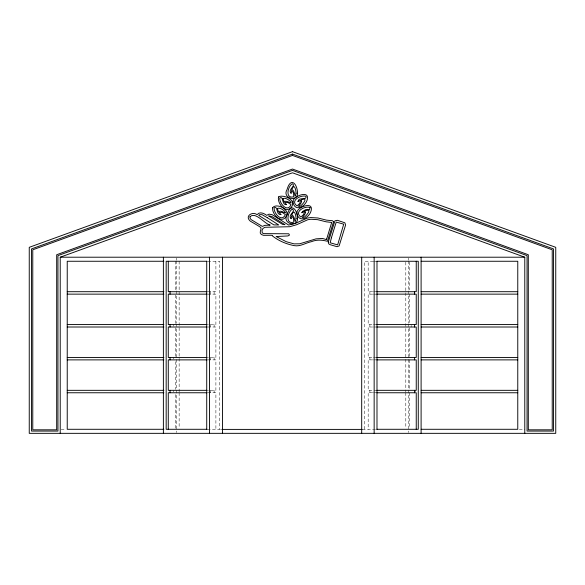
<?xml version="1.0" encoding="UTF-8"?>
<svg xmlns="http://www.w3.org/2000/svg" width="585" height="585" viewBox="0 0 585 585"><rect width="100%" height="100%" fill="white"/><g stroke="black" fill="none" stroke-linecap="round" stroke-linejoin="round"><path stroke-width="0.44" stroke-dasharray="2.92 2.19" d="M207.785 261.261L219.697 261.261L219.697 429.288M373.267 261.261L364.521 261.261L364.521 429.288M373.501 261.261L376.257 261.261M207.785 291.703L215.894 291.703L215.894 261.261M372.667 291.703L368.177 291.703L368.177 261.261M373.479 291.703L376.257 291.703M207.785 294.138L215.894 294.138L215.894 324.573L207.785 324.573M372.667 294.138L368.177 294.138L368.177 324.573L372.667 324.573M373.479 294.138L376.257 294.138M373.479 324.573L376.257 324.573M207.785 327.008L215.894 327.008L215.894 357.45L207.785 357.45M372.667 327.008L368.177 327.008L368.177 357.45L372.667 357.45M373.479 327.008L376.257 327.008M373.479 357.45L376.257 357.45M207.785 359.885L215.894 359.885L215.894 390.327L207.785 390.327M372.667 359.885L368.177 359.885L368.177 390.327L376.17 390.327M373.479 359.885L376.257 359.885M207.785 392.762L215.894 392.762L215.894 429.288M372.667 392.762L368.177 392.762L368.177 429.288M373.479 392.762L376.257 392.762M61.125 429.397L65.695 429.397M207.331 429.397L220.991 429.397M362.32 429.397L376.009 429.397M519.304 429.397L524.782 429.397M415.657 390.327L415.657 391.95M411.175 325.384L411.175 327.008M409.463 262.153L409.463 289.911M409.463 294.138L409.463 322.781M409.463 327.907L409.463 356.558M409.463 359.885L409.463 389.427M409.463 392.762L409.463 428.374M408.644 258.117L408.644 259.945M408.644 260.851L408.644 290.065M408.644 290.913L408.644 322.913M408.644 323.717L408.644 432.549M405.807 262.175L405.807 391.848M405.807 392.762L405.807 428.374M369.888 291.703L369.888 294.138M369.888 324.573L369.888 327.008M369.888 357.45L369.888 359.885M369.888 390.327L369.888 392.762M214.117 291.703L214.117 294.138M214.117 324.573L214.117 327.008M214.117 357.45L214.117 359.885M214.117 390.327L214.117 392.762M210.615 291.703L210.615 294.138M210.615 324.573L210.615 327.008M210.615 357.45L210.615 359.885M210.615 390.327L210.615 392.762M179.142 261.261L179.142 391.848M179.142 392.762L179.142 428.374M176.356 258.117L176.356 259.945M176.356 260.851L176.356 290.065M176.356 290.913L176.356 322.913M176.356 323.717L176.356 432.549M175.339 261.261L175.339 289.911M175.339 295.03L175.339 324.573M175.339 327.907L175.339 356.558M175.339 361.676L175.339 389.427M175.339 394.59L175.339 428.374M173.562 324.573L173.562 326.196M173.562 357.45L173.562 359.073M173.562 390.327L173.562 391.95"/><path stroke-width="0.88" d="M331.395 237.788L336.221 222.081L343.709 224.172L337.647 244.896L330.174 242.782L331.395 237.802M286.562 204.655C281.48 205.43 283.769 195.332 279.747 197.964C279.294 203.573 287.615 212.881 291.03 204.655L287.805 202.447L284.719 202.534L286.591 204.604M278.548 196.933C276.88 203.573 286.474 214.863 291.886 206.483C295.922 199.083 283.016 194.469 278.672 196.765M280.954 214.512L279.082 212.443L282.167 212.355L285.392 214.556C281.955 222.827 273.568 213.401 274.131 207.77C278.263 205.576 275.754 215.2 280.924 214.563M60.218 433.339L60.218 257.21L292.5 172.794L524.782 257.21L524.782 433.339M268.764 215.989L271.594 216.34L284.975 224.677L282.482 224.347L268.837 216.04M291.096 193.255L291.601 190.505L293.546 192.904L293.765 196.801C285.114 199.105 287.484 186.71 292.295 183.727C296.544 185.672 287.389 189.547 291.037 193.255M291.096 218.666L291.601 215.916L293.546 218.315L293.765 222.212C285.114 224.516 287.484 212.121 292.295 209.137C296.544 211.083 287.389 214.958 291.037 218.666M60.218 257.21L524.782 257.21M163.873 261.261L67.231 261.261L67.231 429.288L163.873 429.288M207.031 261.261L166.169 261.261L166.169 429.288L207.031 429.288M376.755 261.261L418.268 261.261L418.268 429.288L376.755 429.288M421.127 261.261L517.769 261.261L517.769 429.288L421.127 429.288M67.231 291.703L163.873 291.703M207.031 291.703L168.275 291.703L168.275 261.261M376.755 291.703L416.242 291.703L416.242 261.261M421.127 291.703L517.769 291.703M67.231 294.138L163.873 294.138M207.031 294.138L168.275 294.138L168.275 324.573L207.031 324.573M376.755 294.138L416.242 294.138L416.242 324.573L376.755 324.573M421.127 294.138L517.769 294.138M67.231 324.573L163.873 324.573M421.127 324.573L517.769 324.573M67.231 327.008L163.873 327.008M207.031 327.008L168.275 327.008L168.275 357.45L207.031 357.45M376.755 327.008L416.242 327.008L416.242 357.45L376.755 357.45M421.127 327.008L517.769 327.008M67.231 357.45L163.873 357.45M421.127 357.45L517.769 357.45M67.231 359.885L163.873 359.885M207.031 359.885L168.275 359.885L168.275 390.327L207.031 390.327M376.755 359.885L416.242 359.885L416.242 390.327L376.755 390.327M421.127 359.885L517.769 359.885M67.231 390.327L163.873 390.327M421.127 390.327L517.769 390.327M67.231 392.762L163.873 392.762M207.031 392.762L168.275 392.762L168.275 429.288M376.755 392.762L416.242 392.762L416.242 429.288M421.127 392.762L517.769 392.762M221.766 429.397L362.188 429.397M267.44 217.774L278.687 224.954L273.89 224.903L258.702 215.382L259.842 214.636L262.022 214.666L267.396 217.752M310.006 207.478C304.646 205.584 293.516 211.997 300.961 217.057L303.776 214.351L304.317 211.309L301.904 212.728M298.021 201.628L300.434 200.216L299.886 203.258L297.078 205.964C289.677 200.918 300.61 194.622 306.014 196.311C307.315 200.801 298.401 196.399 297.984 201.584M301.867 212.677L302.62 211.412L305.589 209.679L307.849 209.43L309.502 209.883L310.021 207.507M421.105 257.21L421.105 433.339M414.531 291.703L414.531 294.138M414.531 324.573L414.531 327.008M414.531 357.45L414.531 359.885M414.531 390.327L414.531 392.762M376.989 261.261L376.989 429.288M374.151 257.21L374.151 433.339M361.691 257.21L361.691 433.339M222.483 257.21L222.483 433.339M209.51 257.21L209.51 433.339M206.724 261.261L206.724 429.288M170.059 291.703L170.059 294.138M170.059 324.573L170.059 327.008M170.059 357.45L170.059 359.885M170.059 390.327L170.059 392.762M163.383 257.21L163.383 433.339M277.407 208.443L278.489 211.777C280.486 209.488 286.548 214.373 285.4 212.443C284.317 209.825 279.155 207.28 277.407 208.443M283.045 198.542L284.127 201.869C286.123 199.58 292.186 204.465 291.037 202.534C289.955 199.916 284.793 197.372 283.045 198.542M328.273 242.11L328.741 243.857L329.998 244.64L337.004 246.702L339.132 245.934L345.574 225.057L344.879 222.805L337.413 220.304L334.934 220.823L328.273 242.11M296.083 193.225C294.416 201.072 295.601 190.279 291.769 189.628C294.365 182.527 295.937 189.964 296.083 193.225M296.083 218.636C294.416 226.483 295.601 215.689 291.769 215.039C294.365 207.938 295.937 215.375 296.083 218.636M297.597 193.299C297.341 202.673 281.904 197.971 286.986 189.745C290.665 176.626 297.224 183.427 297.597 193.299M297.597 218.71C297.341 228.084 281.904 223.382 286.986 215.156C290.665 202.037 297.224 208.838 297.597 218.71M292.99 201.532C294.218 213.262 307.213 206.205 307.527 197.73C307.907 190.644 292.931 196.465 292.99 201.532M296.873 212.626C298.101 224.355 311.096 217.306 311.41 208.83C311.79 201.737 296.814 207.558 296.873 212.626M272.61 207.741C271.842 215.061 282.613 224.984 286.76 215.258C288.968 208.626 276.076 202.893 272.61 207.741M333.56 221.737L327.446 241.291C322.415 239.938 316.704 239.462 311.512 241.649C305.699 242.812 300.317 246.804 294.153 245.62C286.409 244.128 278.57 240.837 272.434 235.916L272.405 235.441L271.257 235.287L263.491 235.331L261.32 234.475C258.117 232.325 263.075 228.143 260.062 226.973C256.859 224.889 253.502 223.053 250.234 221.101C244.442 216.077 252.493 211.134 257.108 214.651C259.652 211.302 263.981 213.269 266.628 215.339L269.02 214.161L272.12 214.68L288.654 225.064L295.973 223.148L307.352 218.066L310.708 217.561L317.918 217.986L326.547 220.15L332.455 220.72L333.56 221.737M326.679 239.009L326.532 239.638L322.401 238.431L316.068 238.848L299.659 243.799L293.999 243.865L286.299 241.707L276.12 236.537L287.952 235.938L289.487 235.06L288.807 233.788L263.711 233.627L262.277 232.874L261.978 230.563L262.943 228.472L264.932 227.28L289.714 226.724L296.588 224.742L307.827 219.711L310.913 219.258L317.67 219.675L326.137 221.81L331.71 222.446L326.679 239.009M249.919 216.867L250.175 218.38L251.119 219.616L262.358 226.402L264.778 225.371L270.16 225.108C264.8 224.077 255.382 211.046 249.919 216.867M301.348 201.138C302.372 203.69 295.323 207.85 300.522 205.971C303.023 204.143 308.8 196.904 301.209 199.77L301.348 201.138M305.231 212.231C306.262 214.783 299.206 218.951 304.405 217.064C306.913 215.236 312.69 207.997 305.092 210.863L305.231 212.231M292.5 151.661L29.25 247.323L29.25 433.339L555.75 433.339L555.75 247.323L292.5 151.661M292.5 154.074L31.517 248.91L31.517 431.072L57.952 431.072L57.952 255.623L292.5 170.381L527.048 255.623L527.048 431.072L553.483 431.072L553.483 248.91L292.5 154.074M292.5 155.413L32.775 249.795L32.775 429.814L56.686 429.814L56.686 254.738L292.5 169.043L528.313 254.738L528.313 429.814L552.225 429.814L552.225 249.795L292.5 155.413"/></g></svg>
